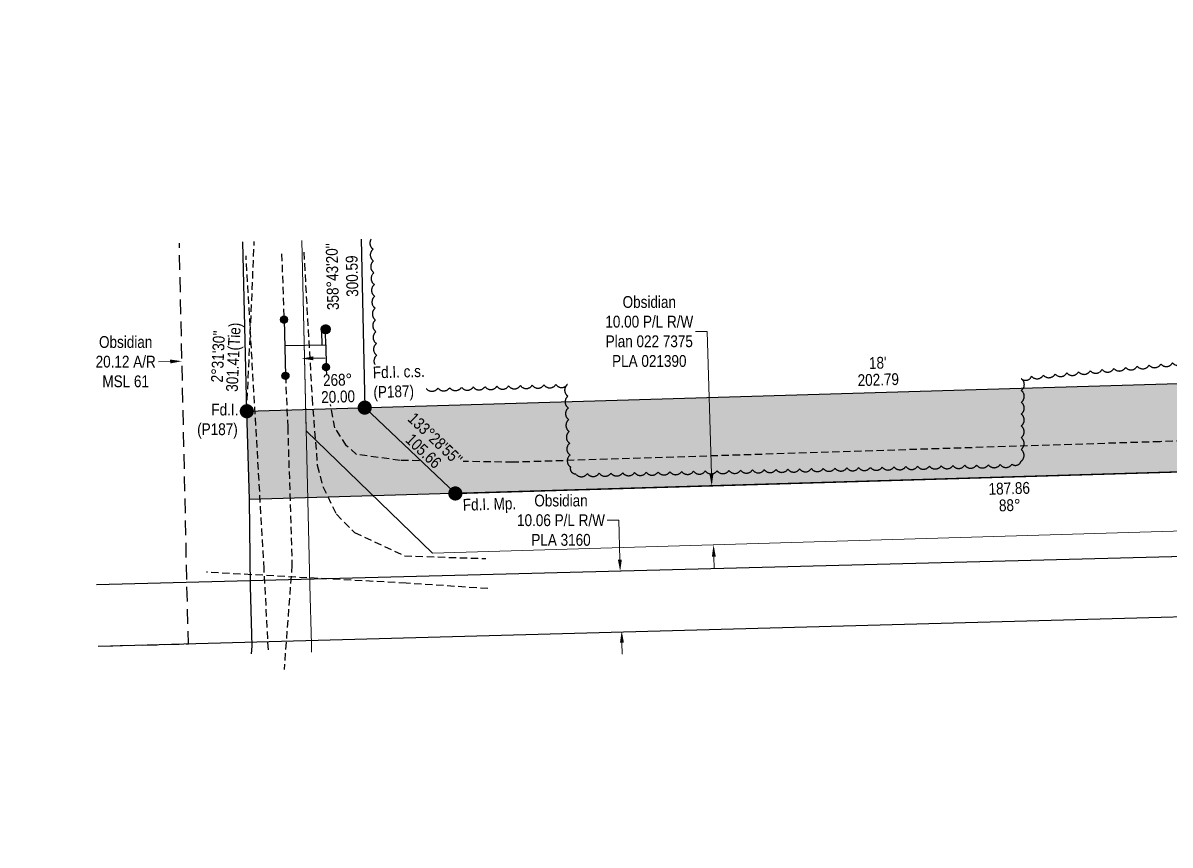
# Model space of a CAD drawing. Extents: x 610740 to 613365, y 5880886 to 5883946.
# Drawn here: x 610740 to 611712, y 5883249 to 5883946 of the extents above; entities that cross this region are included whole.
import ezdxf
from ezdxf.enums import TextEntityAlignment as Align

# ---------------------------------------------------------------- set-up
doc = ezdxf.new("R2010")
doc.units = 0
doc.header["$LTSCALE"] = 5
doc.header["$PDSIZE"] = 0.5
for name, pattern in [('0', [1, 1, 0]), ('foc-ACCESSROAD', [3.75, 2.5, -1.25]), ('foc-TIELINE', [1.875, 1.25, -0.625]), ('UG_PIPE', [1.875, 1.25, -0.625])]:
    doc.linetypes.add(name, pattern=pattern)
doc.layers.get('Defpoints').update_dxf_attribs({"color": 9})
doc.layers.add('AS-PIPE-AG', color=7, linetype='Continuous', true_color=0x7d00fa)
for name, color, linetype in [('AS-PIPE-UG', 44, 'UG_PIPE'), ('AS-SYMBOL', 7, 'Continuous'), ('C-RW', 13, 'Continuous'), ('C-WS', 13, 'foc-ACCESSROAD'), ('L-BD', 7, 'Continuous'), ('L-MON', 1, 'Continuous'), ('L-MON-T', 1, 'Continuous'), ('L-TIE', 7, 'foc-TIELINE'), ('P-PROPOSED', 10, 'Continuous'), ('P-PROPOSED-H', 21, 'Continuous'), ('T-BUSH', 110, '0')]:
    doc.layers.add(name, color=color, linetype=linetype)
doc.layers.add('C-AR-T', color=13, linetype='Continuous', lineweight=9)
doc.layers.add('C-RW-T', color=13, linetype='Continuous', lineweight=9)
doc.styles.add('100L', font='ARIALN.TTF', dxfattribs={"height": 11})
doc.styles.add('80CG', font='ARIALN.TTF', dxfattribs={"height": 10})
doc.styles.add('80L', font='ARIALN.TTF', dxfattribs={"height": 10})
doc.styles.get("Standard").update_dxf_attribs({"font": 'ARIALN.TTF'})
doc.dimstyles.new('Compass 5 000', dxfattribs={"dimscale": 5, "dimtxt": 9, "dimasz": 2, "dimexe": 0.2, "dimexo": 0.0625, "dimgap": 0.5, "dimtad": 0, "dimtih": 1, "dimtoh": 1, "dimzin": 0, "dimdsep": 46, "dimtxsty": '80CG', "dimcen": 0.1, "dimse1": 1, "dimse2": 1, "dimclrd": 256, "dimclrt": 256, "dimaunit": 1, "dimadec": 4, "dimazin": 0, "dimtfac": 0.06, "dimtofl": 0, "dimtmove": 0, "dimatfit": 1, "dimfxl": 0.2, "dimtolj": 1, "dimtzin": 0, "dimlwd": -1, "dimarcsym": 0})

# ---------------------------------------------------------------- blocks, each defined once
blk = doc.blocks.new('*D513')
at = {"layer": 'C-AR-T', "transparency": 16777216}
for p, q in [((610864.97, 5883658.71), (610854.97, 5883658.49)), ((610986.38, 5883661.4), (610996.38, 5883661.62))]:
    blk.add_line(p, q, dxfattribs=at)
for points in [[(610864.93, 5883660.37), (610865.01, 5883657.04), (610874.97, 5883658.93)], [(610986.34, 5883663.06), (610986.42, 5883659.73), (610976.38, 5883661.17)]]:
    blk.add_solid(points, dxfattribs=at)
at = {"layer": 'Defpoints', "color": 0, "transparency": 16777216}
for p in [(610868.67, 5883943.43), (610970.08, 5883945.68), (610874.97, 5883658.93)]:
    blk.add_point(p, dxfattribs=at)
at = {"layer": 'C-AR-T', "transparency": 16777216, "insert": (610827.24, 5883658.49), "char_height": 10, "attachment_point": 5, "style": '80CG'}
blk.add_mtext('\\A1;Obsidian\\P20.12 A/R\\PMSL 61', dxfattribs=at)
blk = doc.blocks.new('*D515')
at = {"layer": 'C-RW-T', "transparency": 16777216}
for p, q in [((611320.15, 5883684.07), (611310.15, 5883684.07)), ((611323.73, 5883563.25), (611320.15, 5883684.07)), ((611325.79, 5883493.34), (611326.09, 5883483.35))]:
    blk.add_line(p, q, dxfattribs=at)
for points in [[(611325.39, 5883563.3), (611322.06, 5883563.2), (611324.02, 5883553.25)], [(611327.46, 5883493.39), (611324.13, 5883493.29), (611325.5, 5883503.34)]]:
    blk.add_solid(points, dxfattribs=at)
at = {"layer": 'Defpoints', "color": 0, "transparency": 16777216}
for p in [(611324.02, 5883553.25), (611221.51, 5883550.22), (611222.99, 5883500.31)]:
    blk.add_point(p, dxfattribs=at)
at = {"layer": 'C-RW-T', "transparency": 16777216, "insert": (611271.07, 5883684.07), "char_height": 10, "attachment_point": 5, "style": '80CG'}
blk.add_mtext('\\A1;Obsidian\\P10.00 P/L R/W\\PPlan 022 7375\\PPLA 021390', dxfattribs=at)
blk = doc.blocks.new('*D516')
at = {"layer": 'C-RW-T', "transparency": 16777216}
for p, q in [((611245.32, 5883524.1), (611235.32, 5883524.1)), ((611246.15, 5883490.77), (611245.32, 5883524.1)), ((611247.9, 5883420.46), (611248.15, 5883410.46))]:
    blk.add_line(p, q, dxfattribs=at)
for points in [[(611247.81, 5883490.81), (611244.48, 5883490.72), (611246.4, 5883480.77)], [(611249.57, 5883420.5), (611246.23, 5883420.42), (611247.65, 5883430.46)]]:
    blk.add_solid(points, dxfattribs=at)
at = {"layer": 'Defpoints', "color": 0, "transparency": 16777216}
for p in [(611246.4, 5883480.77), (610740.17, 5883468.15), (610741.42, 5883417.83)]:
    blk.add_point(p, dxfattribs=at)
at = {"layer": 'C-RW-T', "transparency": 16777216, "insert": (611196.23, 5883524.1), "char_height": 10, "attachment_point": 5, "style": '80CG'}
blk.add_mtext('\\A1;Obsidian\\P10.06 P/L R/W\\PPLA 3160', dxfattribs=at)
blk = doc.blocks.new('RISER')
h = blk.add_hatch(color=255)
h.dxf.hatch_style = 1
edge = h.paths.add_edge_path()
edge.add_arc((0, 0), 0.7, 0, 360)
blk.add_hatch(color=13).paths.add_polyline_path([(0.58, -0.15), (-0.58, -0.15, 0.774597)])
at = {"color": 13}
blk.add_line((-0.58, -0.15), (0.58, -0.15), dxfattribs=at)
blk.add_circle((0, 0), 0.6, dxfattribs=at)
blk = doc.blocks.new('fdia')
at = {"color": 255, "const_width": 1}
blk.add_lwpolyline([(-0.5, 0, 1), (0.5, 0, 1)], format="xyb", close=True, dxfattribs=at)
blk = doc.blocks.new('Fdiaa')
blk.add_blockref('fdia', (0, 0))
blk = doc.blocks.new('fdib')
at = {"color": 1, "const_width": 1.6}
blk.add_lwpolyline([(-0.4, 0, 1), (0.4, 0, 1)], format="xyb", close=True, dxfattribs=at)
at = {"color": 1}
blk.add_circle((0, 0), 0.8, dxfattribs=at)
blk = doc.blocks.new('Fdibb')
blk.add_blockref('fdib', (0, 0))
blk = doc.blocks.new('fdicc')
for name in ['Fdibb', 'Fdiaa']:
    blk.add_blockref(name, (0, 0))
blk = doc.blocks.new('FDI')
blk.add_blockref('fdicc', (0, 0))
blk = doc.blocks.new('PIG')
h = blk.add_hatch(color=255)
h.dxf.hatch_style = 1
edge = h.paths.add_edge_path()
edge.add_arc((0, 0), 0.85, 0, 360)
at = {"layer": 'AS-SYMBOL'}
h = blk.add_hatch(color=13, dxfattribs=at)
h.dxf.hatch_style = 1
h.paths.add_polyline_path([(-0.1, 0, 1), (-0.55, 0, 1)])
h = blk.add_hatch(color=13, dxfattribs=at)
h.dxf.hatch_style = 1
h.paths.add_polyline_path([(0.1, 0, 1), (0.55, 0, 1)])
at = {"layer": 'AS-SYMBOL', "color": 13}
for centre, radius in [((0, 0), 0.75), ((-0.33, 0), 0.225), ((0.33, 0), 0.225)]:
    blk.add_circle(centre, radius, dxfattribs=at)

msp = doc.modelspace()

# ---------------------------------------------------------------- hatches: boundary and pattern name
at = {"layer": 'P-PROPOSED-H'}
h = msp.add_hatch(color=256, dxfattribs=at)
h.dxf.hatch_style = 1
h.paths.add_polyline_path([(612625.999, 5883591.738), (612045.143, 5883574.721), (610932.163, 5883541.602), (610929.933, 5883616.54), (612042.948, 5883649.66), (612627.483, 5883666.785), (613003.278, 5883640.885), (612998.163, 5883566.065), (612880.288, 5883574.22), (612805.498, 5883579.385)])

# ---------------------------------------------------------------- linework, layer by layer
at = {"layer": 'AS-PIPE-AG', "flags": 128}
for points in [[(610961.493, 5883694.18), (610962.663, 5883646.565)], [(610996.693, 5883683.635), (610993.343, 5883683.485), (610993.533, 5883672.99)], [(610996.868, 5883672.955), (610996.693, 5883683.635), (610996.718, 5883685.99)], [(610962.018, 5883672.265), (610996.868, 5883672.955), (610997.098, 5883653.98)]]:
    msp.add_lwpolyline(points, dxfattribs=at)
at = {"layer": 'AS-PIPE-UG'}
msp.add_line((610959.403, 5883750.09), (610961.493, 5883694.18), dxfattribs=at)
for points in [[(610948.173, 5883414.345), (610944.618, 5883482.895), (610929.278, 5883748.29)], [(610978.223, 5883751.27), (610985.183, 5883627.72), (610989.683, 5883570.675), (610994.373, 5883552.62), (611005.833, 5883529.185), (611021.163, 5883513.695), (611063.633, 5883493.92), (611132.478, 5883491.64)], [(613189.518, 5883248.785), (613207.398, 5883250.29), (613240.028, 5883258.055), (613245.263, 5883261.96), (613236.633, 5883353.495), (613221.278, 5883457.895), (613199.273, 5883536.665), (613180.223, 5883606.51), (613152.553, 5883675.18), (613143.273, 5883682.66), (613079.978, 5883685.005), (612998.468, 5883663.295), (612945.423, 5883643.7), (612900.963, 5883633.21), (612765.058, 5883624.24), (612672.368, 5883619.69), (612201.983, 5883608.755), (611704.048, 5883590.71), (611155.463, 5883573.26), (611113.318, 5883573.959)], [(610997.643, 5883648.134), (610997.098, 5883653.98)], [(610962.663, 5883646.565), (610964.638, 5883602.965), (610968.188, 5883486.12), (610961.493, 5883397.61)], [(611076.321, 5883574.572), (611059.883, 5883574.845), (611023.023, 5883579.94), (611014.503, 5883587.3), (611004.563, 5883602.385), (611000.828, 5883622.363)], [(611134.118, 5883466.215), (611065.103, 5883470.755), (610895.818, 5883480.06)]]:
    msp.add_lwpolyline(points, dxfattribs=at)
at = {"layer": 'C-RW'}
for points in [[(610933.788, 5883410.867), (610934.434, 5883417.381), (610932.956, 5883467.979), (610932.163, 5883541.602), (610929.933, 5883616.54), (610926.671, 5883760.14)], [(611026.825, 5883762.261), (611029.848, 5883619.57), (611106.683, 5883546.825), (612045.228, 5883574.73), (612626.013, 5883591.785), (612751.732, 5883583.099), (612805.498, 5883579.385), (612880.288, 5883574.22), (612998.163, 5883566.065), (612994.686, 5883516.228), (612877.054, 5883525.164), (612797.459, 5883530.386), (612747.333, 5883533.711), (612720.054, 5883535.502), (612626.926, 5883541.625), (612625.165, 5883541.738), (612041.587, 5883524.612), (612039.48, 5883493.209), (612036.101, 5883442.78), (612035.966, 5883440.778)]]:
    msp.add_lwpolyline(points, dxfattribs=at)
at = {"layer": 'C-RW', "flags": 128}
msp.add_lwpolyline([(610802.388, 5883469.668), (612625.067, 5883517.067), (612626.535, 5883466.816), (610803.818, 5883417.167)], dxfattribs=at)
at = {"layer": 'C-RW-T'}
msp.add_lwpolyline([(610976.69, 5883761.199), (610979.724, 5883625.413), (610983.216, 5883469.102), (610984.684, 5883418.849), (610984.837, 5883412.253)], dxfattribs=at)
at = {"layer": 'C-WS', "flags": 128}
msp.add_lwpolyline([(610803.813, 5883417.344), (610880.421, 5883419.253), (610879.166, 5883469.567), (610872.758, 5883758.997)], dxfattribs=at)
at = {"layer": 'L-TIE'}
msp.add_line((610929.933, 5883616.54), (610936.273, 5883760.343), dxfattribs=at)
at = {"layer": 'T-BUSH', "flags": 128}
msp.add_lwpolyline([(611035.305, 5883762.441, 0.420377), (611037.025, 5883753.89, 0.5205671), (611037.37, 5883743.896, 0.5205671), (611037.715, 5883733.902, 0.5205671), (611038.06, 5883723.908, 0.5205671), (611038.405, 5883713.914, 0.5205671), (611038.75, 5883703.92, 0.5205671), (611039.095, 5883693.926, 0.5205671), (611039.44, 5883683.931, 0.5205671), (611039.785, 5883673.937, 0.5205671), (611040.13, 5883663.943, 0.5205671), (611040.475, 5883653.949, 0.5205671), (611040.82, 5883643.955, 0.5205671), (611041.912, 5883634.758, 0.5205671), (611051.908, 5883635.048, 0.5205671), (611061.903, 5883635.339, 0.5205671), (611071.899, 5883635.629, 0.5205671), (611081.895, 5883635.92, 0.5205671), (611091.891, 5883636.211, 0.5205671), (611101.887, 5883636.501, 0.5205671), (611111.882, 5883636.792, 0.5205671), (611121.878, 5883637.083, 0.5205671), (611131.874, 5883637.373, 0.5205671), (611141.87, 5883637.664, 0.5205671), (611151.865, 5883637.954, 0.5205671), (611161.861, 5883638.245, 0.5205671), (611171.857, 5883638.536, 0.5205671), (611181.853, 5883638.826, 0.5205671), (611191.849, 5883639.117, 0.5205671), (611201.755, 5883639.312, 0.5205671), (611202.121, 5883629.319, 0.5205671), (611202.486, 5883619.326, 0.5205671), (611202.852, 5883609.332, 0.5205671), (611203.218, 5883599.339, 0.5205671), (611203.583, 5883589.346, 0.5205671), (611203.949, 5883579.352, 0.5205671), (611204.315, 5883569.359, 0.5205671), (611208.572, 5883563.492, 0.5205671), (611218.57, 5883563.712, 0.5205671), (611228.567, 5883563.931, 0.5205671), (611238.565, 5883564.15, 0.5205671), (611248.563, 5883564.37, 0.5205671), (611258.56, 5883564.589, 0.5205671), (611268.558, 5883564.808, 0.5205671), (611278.555, 5883565.028, 0.5205671), (611288.553, 5883565.247, 0.5205671), (611298.551, 5883565.466, 0.5205671), (611308.548, 5883565.686, 0.5205671), (611318.546, 5883565.905, 0.5205671), (611328.543, 5883566.124, 0.5205671), (611338.541, 5883566.343, 0.5205671), (611348.538, 5883566.563, 0.5205671), (611358.536, 5883566.782, 0.5205671), (611368.534, 5883567.001, 0.5205671), (611378.531, 5883567.221, 0.5205671), (611388.529, 5883567.44, 0.5205671), (611398.526, 5883567.659, 0.5205671), (611408.524, 5883567.879, 0.5205671), (611418.522, 5883568.098, 0.5205671), (611428.519, 5883568.317, 0.5205671), (611438.517, 5883568.537, 0.5205671), (611448.514, 5883568.756, 0.5205671), (611458.512, 5883568.975, 0.5205671), (611468.51, 5883569.195, 0.5205671), (611478.507, 5883569.414, 0.5205671), (611488.505, 5883569.633, 0.5205671), (611498.502, 5883569.852, 0.5205671), (611508.5, 5883570.072, 0.5205671), (611518.498, 5883570.291, 0.5205671), (611528.495, 5883570.51, 0.5205671), (611538.493, 5883570.73, 0.5205671), (611548.49, 5883570.949, 0.5205671), (611558.488, 5883571.168, 0.5205671), (611568.486, 5883571.388, 0.5205671), (611578.483, 5883571.607, 0.5205671), (611586.141, 5883574.123, 0.5205671), (611586.175, 5883584.123, 0.5205671), (611586.21, 5883594.123, 0.5205671), (611586.245, 5883604.123, 0.5205671), (611586.279, 5883614.123, 0.5205671), (611586.314, 5883624.123, 0.5205671), (611586.348, 5883634.123, 0.5205671), (611586.383, 5883644.123, 0.5205671), (611595.126, 5883646.173, 0.5205671), (611605.081, 5883647.116, 0.5205671), (611615.037, 5883648.059, 0.5205671), (611624.992, 5883649.002, 0.5205671), (611634.948, 5883649.945, 0.5205671), (611644.903, 5883650.888, 0.5205671), (611654.859, 5883651.831, 0.5205671), (611664.814, 5883652.774, 0.5205671), (611674.769, 5883653.717, 0.5205671), (611684.725, 5883654.66, 0.5205671), (611694.68, 5883655.604, 0.5205671), (611704.636, 5883656.547, 0.5205671), (611714.591, 5883657.49, 0.5205671), (611724.547, 5883658.433, 0.5205671), (611734.502, 5883659.376, 0.5205671), (611744.458, 5883660.319, 0.5205671), (611754.398, 5883661.166, 0.5205671), (611763.584, 5883657.215, 0.5205671), (611772.77, 5883653.263, 0.5205671), (611781.956, 5883649.312, 0.5205671), (611791.161, 5883645.459, 0.5205671), (611801.155, 5883645.8, 0.5205671), (611811.149, 5883646.142, 0.5205671), (611821.143, 5883646.484, 0.5205671), (611831.138, 5883646.826, 0.5205671), (611841.132, 5883647.167, 0.5205671), (611851.126, 5883647.509, 0.5205671), (611861.12, 5883647.851, 0.5205671), (611871.114, 5883648.192, 0.5205671), (611881.108, 5883648.534, 0.5205671), (611891.103, 5883648.876, 0.5205671), (611901.097, 5883649.217, 0.5205671), (611911.091, 5883649.559, 0.5205671), (611921.085, 5883649.901, 0.5205671), (611931.079, 5883650.243, 0.5205671), (611941.073, 5883650.584, 0.5205671), (611951.068, 5883650.926, 0.5205671), (611961.062, 5883651.268, 0.5205671), (611971.056, 5883651.609, 0.5205671), (611981.05, 5883651.951, 0.5205671), (611991.044, 5883652.293, 0.5205671), (612001.038, 5883652.635, 0.5205671), (612011.032, 5883652.976, 0.5205671), (612021.027, 5883653.318, 0.5205671), (612031.021, 5883653.66, 0.5205671), (612041.015, 5883654.001, 0.5205671), (612051.009, 5883654.343, 0.5205671), (612061.003, 5883654.685, 0.5205671), (612070.997, 5883655.027, 0.5205671), (612080.992, 5883655.368, 0.5205671), (612090.986, 5883655.71, 0.5205671), (612100.98, 5883656.052, 0.5205671), (612110.974, 5883656.393, 0.5205671), (612120.968, 5883656.735, 0.5205671), (612130.962, 5883657.077, 0.5205671), (612140.957, 5883657.418, 0.5205671), (612150.951, 5883657.76, 0.5205671), (612160.945, 5883658.102, 0.5205671), (612170.939, 5883658.444, 0.5205671), (612180.933, 5883658.785, 0.5205671), (612190.927, 5883659.127, 0.5205671), (612200.922, 5883659.469, 0.5205671), (612210.92, 5883659.663, 0.5205671), (612220.918, 5883659.852, 0.5205671), (612230.916, 5883660.042, 0.5205671), (612240.914, 5883660.231, 0.5205671), (612250.912, 5883660.42, 0.5205671), (612260.911, 5883660.61, 0.5205671), (612270.909, 5883660.799, 0.5205671), (612280.907, 5883660.989, 0.5205671), (612290.905, 5883661.178, 0.5205671), (612300.903, 5883661.368, 0.5205671), (612310.902, 5883661.557, 0.5205671), (612320.9, 5883661.747, 0.5205671), (612330.898, 5883661.936, 0.5205671), (612340.896, 5883662.125, 0.5205671), (612350.894, 5883662.315, 0.5205671), (612360.893, 5883662.504, 0.5205671), (612370.891, 5883662.694, 0.5205671), (612380.889, 5883662.883, 0.5205671), (612390.887, 5883663.073, 0.5205671), (612400.886, 5883663.262, 0.5205671), (612410.884, 5883663.452, 0.5205671), (612420.882, 5883663.641, 0.5205671), (612430.88, 5883663.831, 0.5205671), (612440.878, 5883664.02, 0.5205671), (612450.877, 5883664.209, 0.5205671), (612460.875, 5883664.399, 0.5205671), (612470.873, 5883664.588, 0.5205671), (612480.871, 5883664.778, 0.5205671), (612490.869, 5883664.967, 0.5205671), (612500.868, 5883665.157, 0.5205671), (612510.866, 5883665.346, 0.5205671), (612520.864, 5883665.536, 0.5205671), (612530.862, 5883665.725, 0.5205671), (612540.86, 5883665.914, 0.5205671), (612550.859, 5883666.104, 0.5205671), (612560.857, 5883666.293, 0.5205671), (612570.855, 5883666.483, 0.5205671), (612580.853, 5883666.672, 0.5205671), (612590.851, 5883666.862, 0.5205671), (612600.85, 5883667.051, 0.5205671), (612610.848, 5883667.241, 0.5205671), (612620.846, 5883667.43, 0.5205671), (612630.844, 5883667.62, 0.5205671), (612640.842, 5883667.809, 0.5205671), (612650.841, 5883667.998, 0.5205671), (612660.693, 5883669.447, 0.5205671), (612670.468, 5883671.555, 0.5205671), (612680.243, 5883673.664, 0.5205671), (612690.018, 5883675.772, 0.5205671), (612699.793, 5883677.881, 0.5205671), (612709.568, 5883679.989, 0.5205671), (612719.344, 5883682.098, 0.5205671), (612729.119, 5883684.206, 0.5205671), (612738.894, 5883686.315, 0.5205671), (612748.669, 5883688.423, 0.5205671), (612758.444, 5883690.532, 0.5205671), (612768.22, 5883692.64, 0.5205671), (612776.313, 5883697.508, 0.5205671), (612782.668, 5883705.229, 0.5205671), (612789.023, 5883712.95, 0.5205671), (612795.377, 5883720.672, 0.5205671), (612801.732, 5883728.393, 0.5205671), (612808.086, 5883736.114, 0.5205671), (612814.441, 5883743.836, 0.5205671), (612820.796, 5883751.557, 0.5205671), (612827.189, 5883759.189, 0.5205671), (612837.172, 5883758.594, 0.5205671), (612847.154, 5883758, 0.5205671), (612857.136, 5883757.406, 0.5205671), (612867.119, 5883756.812, 0.5205671), (612877.101, 5883756.217, 0.5205671), (612887.083, 5883755.623, 0.5205671), (612897.066, 5883755.029, 0.5205671), (612907.048, 5883754.434, 0.5205671), (612917.03, 5883753.84, 0.5205671), (612927.013, 5883753.246, 0.5205671), (612936.995, 5883752.694, 0.5205671), (612946.969, 5883753.407, 0.5205671), (612956.944, 5883754.119, 0.5205671), (612966.918, 5883754.832, 0.5205671), (612976.893, 5883755.544, 0.5205671), (612986.868, 5883756.257, 0.5205671), (612996.842, 5883756.97, 0.5205671), (613006.817, 5883757.682, 0.5205671), (613016.791, 5883758.395, 0.5205671), (613026.766, 5883759.107, 0.5205671), (613036.74, 5883759.82, 0.5205671), (613046.715, 5883760.532, 0.5205671), (613056.663, 5883761.482, 0.5205671), (613066.542, 5883763.03, 0.5205671), (613076.421, 5883764.579, 0.5205671), (613086.301, 5883766.128, 0.5205671), (613096.18, 5883767.676, 0.5205671), (613106.059, 5883769.225, 0.5205671), (613115.939, 5883770.773, 0.5205671), (613125.818, 5883772.322, 0.5205671), (613135.698, 5883773.871, 0.5205671), (613145.577, 5883775.419, 0.5205671), (613151.42, 5883769.562, 0.5205671), (613155.473, 5883760.42, 0.5205671), (613159.526, 5883751.278, 0.5205671), (613163.579, 5883742.136, 0.5205671), (613167.632, 5883732.994, 0.5205671), (613171.685, 5883723.852, 0.5205671), (613175.737, 5883714.711, 0.5205671), (613179.79, 5883705.569, 0.5205671), (613183.843, 5883696.427, 0.5205671), (613187.896, 5883687.285, 0.5205671), (613191.949, 5883678.143, 0.5205671), (613196.002, 5883669.001, 0.5205671), (613200.055, 5883659.859, 0.5205671), (613205.072, 5883652.804, 0.5205671), (613214.66, 5883655.643, 0.5205671), (613224.249, 5883658.483, 0.5205671), (613233.837, 5883661.322, 0.5205671), (613243.425, 5883664.162, 0.1340563), (613246.38, 5883662.893)], format="xyb", dxfattribs=at)

# ---------------------------------------------------------------- block references
at = {"layer": 'AS-SYMBOL', "xscale": 5, "yscale": 5, "zscale": 5}
for name, p in [('RISER', (610961.493, 5883694.18)), ('PIG', (610996.718, 5883685.99)), ('RISER', (610962.663, 5883646.565)), ('RISER', (610997.098, 5883653.98))]:
    msp.add_blockref(name, p, dxfattribs=at)
at = {"layer": 'L-MON', "xscale": 5, "yscale": 5, "zscale": 5}
for p in [(610929.933, 5883616.54), (611106.683, 5883546.825)]:
    msp.add_blockref('FDI', p, dxfattribs=at)

# ---------------------------------------------------------------- texts
at = {"layer": 'L-BD', "style": '80L'}
for s, rotation, p in [('301.41(Tie)', 87.4753, (610919.739, 5883662.28)), ("2°31'30''", 87.4753, (610905.503, 5883662.908)), ("133°28'55''", 316.5186, (611089.631, 5883593.188)), ('105.66', 316.5186, (611079.825, 5883582.848)), ('187.86', 1.6976, (611576.174, 5883551.139)), ('88°', 1.6976, (611576.596, 5883536.895))]:
    msp.add_text(s, height=10, rotation=rotation, dxfattribs=at).set_placement(p, align=Align.MIDDLE)
at = {"layer": 'L-BD'}
for s, p in [("18'", (611464.751, 5883657.555)), ('268°', (611006.873, 5883643.133)), ('202.79', (611465.175, 5883643.312)), ('20.00', (611007.297, 5883628.889))]:
    msp.add_text(s, height=10, rotation=1.704448, dxfattribs=at).set_placement(p, align=Align.MIDDLE_CENTER)
at = {"layer": 'L-BD', "insert": (610997.422, 5883730.563), "char_height": 10, "width": 25.47911, "attachment_point": 2, "rotation": 91.2778, "style": '80L'}
msp.add_mtext("358°43'20''\\P300.59", dxfattribs=at)
at = {"layer": 'L-MON-T', "insert": (610898.811, 5883622.958), "char_height": 10, "attachment_point": 1, "style": '100L'}
msp.add_mtext_dynamic_manual_height_columns('\\pi1.0618;Fd.I.\\P\\pi-10.95;(P187)', width=22.04407, gutter_width=55, heights=[0], dxfattribs=at)
at = {"layer": 'L-MON-T', "insert": (611112.849, 5883542.176), "char_height": 10, "attachment_point": 1, "rotation": 1.704448, "style": '100L'}
msp.add_mtext_dynamic_manual_height_columns('Fd.I. Mp.', width=43.23614, gutter_width=55, heights=[0], dxfattribs=at)

# ---------------------------------------------------------------- dimensions: what is measured, and where the dimension line sits
at = {"layer": 'C-AR-T'}
dim = msp.add_linear_dim(base=(610874.967, 5883658.929), p1=(610970.083, 5883945.676), p2=(610868.668, 5883943.431), angle=181.268278, text='Obsidian\\P20.12 A/R\\PMSL 61', dimstyle='Compass 5 000', dxfattribs=at)
dim.commit()
dim.dimension.update_dxf_attribs({"geometry": '*D513', "text_midpoint": (610827.237, 5883658.486), "dimtype": 161})
at = {"layer": 'C-RW-T'}
for base, p1, p2, angle, text, picture, middle in [((611324.022, 5883553.255), (611222.985, 5883500.307), (611221.509, 5883550.223), 91.694258, 'Obsidian\\P10.00 P/L R/W\\PPlan 022 7375\\PPLA 021390', '*D515', (611271.066, 5883684.074)), ((611246.398, 5883480.769), (610741.421, 5883417.835), (610740.167, 5883468.148), 91.428138, 'Obsidian\\P10.06 P/L R/W\\PPLA 3160', '*D516', (611196.231, 5883524.097))]:
    dim = msp.add_linear_dim(base=base, p1=p1, p2=p2, angle=angle, text=text, dimstyle='Compass 5 000', dxfattribs=at)
    dim.commit()
    dim.dimension.update_dxf_attribs({"geometry": picture, "text_midpoint": middle, "dimtype": 161})

# ---------------------------------------------------------------- next in the draw order: texts
at = {"layer": 'L-MON-T', "insert": (611036.592, 5883654.366), "char_height": 10, "attachment_point": 1, "rotation": 1.704448, "style": '100L', "bg_fill": 3, "box_fill_scale": 1.15, "bg_fill_color": 256, "bg_fill_true_color": 256, "bg_fill_transparency": 0}
msp.add_mtext_dynamic_manual_height_columns('Fd.I. c.s.\\P(P187)', width=43.06044, gutter_width=55, heights=[0], dxfattribs=at)

# ---------------------------------------------------------------- next in the draw order: linework, layer by layer
at = {"layer": 'C-RW-T'}
msp.add_lwpolyline([(611985.75, 5883439.416), (611985.892, 5883441.534), (611989.267, 5883491.963), (611991.352, 5883523.117), (611087.435, 5883496.219), (610980.296, 5883599.808), (610976.69, 5883761.199)], dxfattribs=at)
at = {"layer": 'P-PROPOSED'}
msp.add_lwpolyline([(612626.013, 5883591.785), (612045.143, 5883574.721), (610932.163, 5883541.602), (610929.933, 5883616.54), (612042.948, 5883649.66), (612627.483, 5883666.785), (613003.278, 5883640.885), (612998.163, 5883566.065), (612880.288, 5883574.22), (612805.498, 5883579.385)], close=True, dxfattribs=at)

# ---------------------------------------------------------------- next in the draw order: block references
at = {"layer": 'L-MON', "xscale": 5, "yscale": 5, "zscale": 5}
msp.add_blockref('FDI', (611029.848, 5883619.57), dxfattribs=at)

doc.saveas('drawing.dxf')
